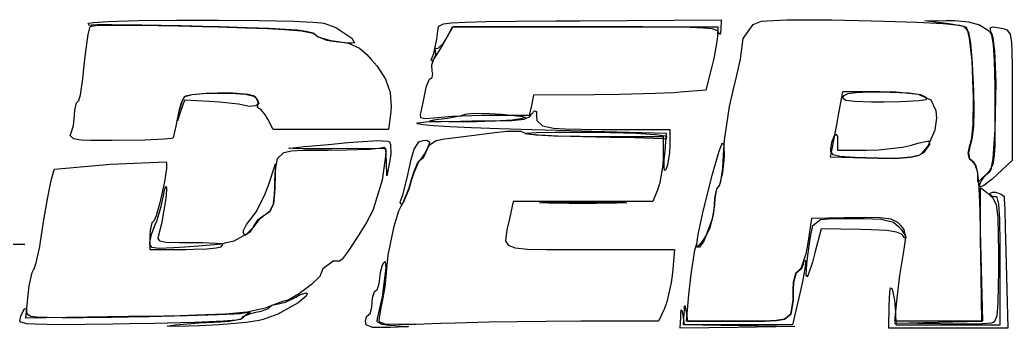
# Model space of a CAD drawing. Extents: x 10 to 1032, y 0 to 121.
# Drawn here: x 742 to 1032, y 2.8 to 92.8 of the extents above; entities that cross this region are included whole.
import ezdxf

# ---------------------------------------------------------------- set-up
doc = ezdxf.new("R2010")
doc.units = 0

msp = doc.modelspace()

# ---------------------------------------------------------------- linework, layer by layer
for p, q in [((761.98118, 88.526884), (762.449328, 90.419751)), ((762, 91.70401), (762.178714, 91.821891)), ((762.264187, 91.119356), (762, 91.70401)), ((762.178714, 91.821891), (763.543701, 92.036788)), ((762.899361, 91.200828), (762.264187, 91.119356)), ((762.449328, 90.419751), (762.656465, 90.819492)), ((762.656465, 90.819492), (762.902988, 90.9231)), ((763.155215, 91.252867), (762.899361, 91.200828)), ((762.902988, 90.9231), (764.195144, 91.090427)), ((764.595495, 91.325757), (763.155215, 91.252867)), ((763.543701, 92.036788), (767.786478, 92.306367)), ((764.195144, 91.090427), (768.038596, 91.24153)), ((768.826967, 91.359641), (764.595495, 91.325757)), ((767.786478, 92.306367), (776.635308, 92.56561)), ((768.038596, 91.24153), (776.460422, 91.256098)), ((777.633841, 91.271034), (768.826967, 91.359641)), ((776.460422, 91.256098), (788.288477, 91.056435)), ((776.635308, 92.56561), (787.86625, 92.707975)), ((789.078509, 91.03938), (777.633841, 91.271034)), ((787.86625, 92.707975), (800.098594, 92.730877)), ((788.288477, 91.056435), (795.356422, 90.876053)), ((795.45618, 90.87327), (789.078509, 91.03938)), ((795.356422, 90.876053), (800.035218, 90.742335)), ((800.234016, 90.737006), (795.45618, 90.87327)), ((800.035218, 90.742335), (808.046286, 90.490472)), ((800.098594, 92.730877), (811.951628, 92.63173)), ((808.360944, 90.483068), (800.234016, 90.737006)), ((808.046286, 90.490472), (814.415203, 90.248309)), ((814.756661, 90.24098), (808.360944, 90.483068)), ((811.951628, 92.63173), (822.04464, 92.40795)), ((814.415203, 90.248309), (819.325822, 90.00257)), ((819.629708, 89.995214), (814.756661, 90.24098)), ((819.325822, 90.00257), (824.35963, 89.598208)), ((823.188623, 89.730245), (819.629708, 89.995214)), ((822.04464, 92.40795), (827.6288, 92.15677)), ((827.6288, 92.15677), (830.082446, 91.949022)), ((830.082446, 91.949022), (830.86381, 91.832938)), ((830.86381, 91.832938), (834.342374, 90.523175)), ((834.342374, 90.523175), (839.035115, 87.414776)), ((863.864583, 87.164707), (864.269854, 90.263027)), ((864.269854, 90.263027), (864.459535, 90.912204)), ((864.459535, 90.912204), (865.851384, 91.604095)), ((868.5, 90.760993), (865.692314, 85.76201)), ((865.851384, 91.604095), (868.183029, 91.913719)), ((866.585411, 87.291766), (868.454808, 90.763027)), ((868.183029, 91.913719), (872.170096, 92.131055)), ((868.454808, 90.763027), (907.227404, 90.763027)), ((907.176676, 90.76201), (868.5, 90.760993)), ((872.170096, 92.131055), (878.268945, 92.28098)), ((878.268945, 92.28098), (886.93594, 92.38837)), ((886.93594, 92.38837), (898.627444, 92.478102)), ((898.627444, 92.478102), (905.75, 92.52412)), ((905.75, 92.52412), (947, 92.785213)), ((913.54321, 90.760417), (907.176676, 90.76201)), ((907.227404, 90.763027), (946, 90.763027)), ((924.117827, 90.74052), (913.54321, 90.760417)), ((932.117169, 90.684816), (924.117827, 90.74052)), ((937.904428, 90.577073), (932.117169, 90.684816)), ((941.842797, 90.401058), (937.904428, 90.577073)), ((944.295468, 90.140541), (941.842797, 90.401058)), ((945.983278, 89.555815), (944.295468, 90.140541)), ((946, 90.763027), (945.902037, 88.013027)), ((946.883999, 90.02412), (946.803835, 89.001695)), ((947, 92.785213), (946.883999, 90.02412)), ((953.385355, 87.356315), (956.300245, 91.447728)), ((956.300245, 91.447728), (958.717816, 92.369867)), ((958.717816, 92.369867), (960.320127, 92.549833)), ((960.320127, 92.549833), (966.12982, 92.761122)), ((966.12982, 92.761122), (979.311224, 92.754764)), ((979.311224, 92.754764), (994.579574, 92.437754)), ((994.579574, 92.437754), (1004.099393, 92.096776)), ((1004.099393, 92.096776), (1011.818998, 91.682147)), ((1006.5, 92.468984), (1012.6849, 92.616006)), ((1012, 91.855485), (1006.5, 92.468984)), ((1011.818998, 91.682147), (1016.647294, 91.219636)), ((1014.225263, 91.559779), (1012, 91.855485)), ((1012.6849, 92.616006), (1015.107379, 92.613739)), ((1017.761541, 90.844659), (1014.225263, 91.559779)), ((1015.107379, 92.613739), (1019.237343, 92.228292)), ((1016.647294, 91.219636), (1017.636232, 90.978477)), ((1017.636232, 90.978477), (1018.296273, 90.547366)), ((1018.637002, 90.513325), (1017.761541, 90.844659)), ((1018.296273, 90.547366), (1019.229853, 89.101081)), ((1018.970146, 90.006245), (1018.637002, 90.513325)), ((1019.570954, 87.472134), (1018.970146, 90.006245)), ((1019.237343, 92.228292), (1022.449018, 91.325107)), ((1022.449018, 91.325107), (1024.784444, 89.892364)), ((1025.570121, 90.417415), (1026.369704, 90.779133)), ((1025.755397, 89.340921), (1025.570121, 90.417415)), ((1026.369704, 90.779133), (1028.306974, 90.495212)), ((1028.306974, 90.495212), (1029.75, 90.132741)), ((1029.75, 90.132741), (1030.487744, 89.892148)), ((761.255808, 83.646239), (761.98118, 88.526884)), ((825.641945, 89.430547), (823.188623, 89.730245)), ((824.35963, 89.598208), (827.683321, 88.922615)), ((827.705121, 88.881917), (825.641945, 89.430547)), ((827.683321, 88.922615), (828.306819, 88.496469)), ((828.306819, 88.427468), (827.705121, 88.881917)), ((828.306819, 88.496469), (829.202237, 87.867272)), ((829.085734, 87.7906), (828.306819, 88.427468)), ((831.852726, 86.754109), (829.085734, 87.7906)), ((829.202237, 87.867272), (832.755506, 86.767912)), ((839.035115, 87.414776), (839.810539, 86.037007)), ((862.992528, 82.919994), (863.864583, 87.164707)), ((865.779665, 85.993318), (866.585411, 87.291766)), ((945.902037, 88.013027), (945.733643, 86.432363)), ((946.310674, 89.013027), (945.983278, 89.555815)), ((946.508467, 88.480795), (946.310674, 89.013027)), ((946.803835, 89.001695), (946.508467, 88.480795)), ((953, 84.344199), (953.385355, 87.356315)), ((1019.229853, 89.101081), (1019.818411, 85.969984)), ((1020.268195, 80.894824), (1019.570954, 87.472134)), ((1024.784444, 89.892364), (1025.636702, 88.973712)), ((1025.636702, 88.973712), (1025.967237, 88.301036)), ((1026.169599, 88.513027), (1025.755397, 89.340921)), ((1025.967237, 88.301036), (1026.47165, 85.60253)), ((1026.496297, 87.508079), (1026.169599, 88.513027)), ((1026.97956, 83.635113), (1026.496297, 87.508079)), ((1030.487744, 89.892148), (1031.443136, 88.64299)), ((1031.443136, 88.64299), (1031.806037, 86.153779)), ((833.5, 86.482147), (831.852726, 86.754109)), ((832.755506, 86.767912), (835, 86.425641)), ((835.169691, 86.320204), (833.5, 86.482147)), ((835, 86.425641), (838.072, 85.979181)), ((838.08805, 86.026615), (835.169691, 86.320204)), ((838.072, 85.979181), (841.281121, 84.565612)), ((838.977273, 85.93113), (838.08805, 86.026615)), ((839.810539, 86.037007), (838.977273, 85.93113)), ((841.281121, 84.565612), (843.416041, 82.632323)), ((863.209102, 84.308966), (863.351492, 84.608781)), ((863.431581, 83.87373), (863.209102, 84.308966)), ((863.351492, 84.608781), (863.703498, 84.446275)), ((863.703498, 84.446275), (864.244146, 84.477205)), ((864.244146, 84.477205), (865.779665, 85.993318)), ((865.692314, 85.76201), (864.562584, 83.820999)), ((945.733643, 86.432363), (944.801221, 81.503847)), ((952.94805, 83.675595), (953, 84.344199)), ((1019.818411, 85.969984), (1020.266323, 80.066804)), ((1026.47165, 85.60253), (1026.788522, 80.774744)), ((1031.806037, 86.153779), (1031.927876, 83.33587)), ((760.843546, 79.569889), (761.255808, 83.646239)), ((843.416041, 82.632323), (844.720806, 81.241122)), ((844.720806, 81.241122), (846.386852, 79.284985)), ((862.221152, 81.07356), (862.535311, 81.820161)), ((862.369011, 79.671067), (863.003471, 81.26721)), ((862.535311, 81.820161), (862.992528, 82.919994)), ((864.562584, 83.820999), (862.799499, 81.157478)), ((863.003471, 81.26721), (863.611321, 82.613761)), ((863.611321, 82.613761), (863.431581, 83.87373)), ((944.801221, 81.503847), (944.152037, 78.763027)), ((951.443005, 76.160216), (952.563773, 81.353762)), ((952.563773, 81.353762), (952.94805, 83.675595)), ((1027.304536, 74.626928), (1026.97956, 83.635113)), ((1031.927876, 83.33587), (1031.983697, 79.330365)), ((760.427816, 75.541626), (760.843546, 79.569889)), ((846.386852, 79.284985), (848.846208, 75.451305)), ((862.383297, 80.763027), (862.221152, 81.07356)), ((862.484769, 77.811015), (862.369011, 79.671067)), ((862.799499, 81.157478), (862.383297, 80.763027)), ((944.152037, 78.763027), (942.5, 72.263027)), ((1020.266323, 80.066804), (1020.501404, 75.735909)), ((1020.70433, 69.80938), (1020.268195, 80.894824)), ((1026.788522, 80.774744), (1026.943455, 73.427587)), ((1031.983697, 79.330365), (1031.999262, 73.913678)), ((759.686494, 70.882188), (760.427816, 75.541626)), ((848.846208, 75.451305), (850.202047, 71.549371)), ((860.882321, 73.469081), (861.753822, 75.467128)), ((861.753822, 75.467128), (862.178679, 75.763027)), ((862.178679, 75.763027), (862.498623, 75.924626)), ((862.661712, 77.015819), (862.484769, 77.811015)), ((862.498623, 75.924626), (862.661712, 77.015819)), ((950.454721, 72.141252), (951.443005, 76.160216)), ((1020.501404, 75.735909), (1020.668032, 72.138343)), ((860.543016, 72.013027), (860.882321, 73.469081)), ((1026.943455, 73.427587), (1026.968197, 68.687341)), ((1027.062477, 60.730075), (1027.304536, 74.626928)), ((1031.999262, 73.913678), (1032, 70.60627)), ((759.202648, 69.207018), (759.686494, 70.882188)), ((789.266503, 68.675527), (790.118757, 70.263027)), ((790.062941, 70.22789), (789.581127, 69.400772)), ((790.488572, 70.472421), (790.062941, 70.22789)), ((790.118757, 70.263027), (790.576027, 70.538141)), ((792.227195, 70.884425), (790.488572, 70.472421)), ((790.576027, 70.538141), (792.387869, 70.98365)), ((796.415799, 71.29727), (792.227195, 70.884425)), ((792.387869, 70.98365), (796.69132, 71.386874)), ((803.165529, 71.429725), (796.415799, 71.29727)), ((796.69132, 71.386874), (803.548012, 71.420685)), ((808.752355, 71.035511), (803.165529, 71.429725)), ((803.548012, 71.420685), (807.995271, 71.060612)), ((807.995271, 71.060612), (809.971465, 70.633783)), ((810.259367, 70.624218), (808.752355, 71.035511)), ((809.971465, 70.633783), (810.531455, 70.363685)), ((810.958478, 70.116378), (810.259367, 70.624218)), ((810.531455, 70.363685), (811.349572, 69.639974)), ((811.674898, 68.822232), (810.958478, 70.116378)), ((811.349572, 69.639974), (811.84876, 68.407553)), ((850.202047, 71.549371), (850.526524, 67.371522)), ((859.897368, 68.6756), (860.543016, 72.013027)), ((892.158911, 70.763027), (891.506896, 67.794422)), ((909.829455, 70.89373), (892.158911, 70.763027)), ((917.282393, 70.993346), (909.829455, 70.89373)), ((927.785712, 71.275697), (917.282393, 70.993346)), ((933.13275, 71.516659), (927.785712, 71.275697)), ((935, 71.64373), (933.13275, 71.516659)), ((942.5, 72.263027), (935, 71.64373)), ((949.386926, 67.442164), (950.454721, 72.141252)), ((982.411267, 71.763027), (981.19468, 65.013027)), ((993.271375, 71.763027), (982.411267, 71.763027)), ((982.570214, 69.829952), (982.638374, 70.263027)), ((983.370882, 69.2242), (982.570214, 69.829952)), ((982.638374, 70.263027), (982.8946, 70.669348)), ((982.8946, 70.669348), (984.053297, 71.25966)), ((984.053297, 71.25966), (986.378965, 71.59794)), ((986.378965, 71.59794), (990.237982, 71.737478)), ((990.237982, 71.737478), (992.856989, 71.749372)), ((992.856989, 71.749372), (996.360097, 71.715828)), ((997.982646, 71.695499), (993.271375, 71.763027)), ((996.360097, 71.715828), (1001.763661, 71.469319)), ((1004.665334, 71.018899), (997.982646, 71.695499)), ((1001.763661, 71.469319), (1005.184104, 70.960721)), ((1008.351328, 69.317178), (1004.665334, 71.018899)), ((1005.184104, 70.960721), (1006.805921, 70.1626)), ((1007, 69.646395), (1006.745514, 69.468945)), ((1006.805921, 70.1626), (1007, 69.646395)), ((1020.567312, 62.147223), (1020.70433, 69.80938)), ((1020.668032, 72.138343), (1020.807511, 66.230662)), ((1032, 70.60627), (1032, 51.682776)), ((758.068488, 66.379693), (758.602364, 68.510943)), ((758.602364, 68.510943), (758.986683, 68.929693)), ((758.986683, 68.929693), (759.202648, 69.207018)), ((789.581127, 69.400772), (788.486123, 65.978129)), ((788.58975, 66.263027), (789.266503, 68.675527)), ((790.162047, 69.319248), (789.10001, 66.291137)), ((797.331023, 68.964795), (790.162047, 69.319248)), ((800.370428, 68.760817), (797.331023, 68.964795)), ((805.917602, 68.123929), (800.370428, 68.760817)), ((807.742142, 67.769462), (805.917602, 68.123929)), ((809.06586, 67.515989), (807.742142, 67.769462)), ((811.014483, 67.631628), (809.06586, 67.515989)), ((811.84876, 68.407553), (811.014483, 67.631628)), ((811.500196, 67.181123), (811.608944, 68.186335)), ((812.005705, 66.763027), (811.500196, 67.181123)), ((811.608944, 68.186335), (811.674898, 68.822232)), ((812.494241, 66.526308), (812.005705, 66.763027)), ((850.526524, 67.371522), (850.324552, 65.114236)), ((859.299349, 65.917532), (859.897368, 68.6756)), ((891.506896, 67.794422), (890.854881, 64.825817)), ((947.914278, 57.697733), (949.386926, 67.442164)), ((985.948449, 68.899106), (983.370882, 69.2242)), ((990.936012, 68.77482), (985.948449, 68.899106)), ((994.531385, 68.763027), (990.936012, 68.77482)), ((999.372714, 68.83273), (994.531385, 68.763027)), ((1004.863045, 69.153382), (999.372714, 68.83273)), ((1006.745514, 69.468945), (1004.863045, 69.153382)), ((1009.828363, 66.22666), (1008.351328, 69.317178)), ((1026.968197, 68.687341), (1026.973121, 65.422872)), ((757.692519, 61.899485), (757.984687, 64.929693)), ((757.984687, 64.929693), (758.068488, 66.379693)), ((788.007801, 63.804161), (787.591837, 61.696079)), ((788.486123, 65.978129), (788.007801, 63.804161)), ((789.10001, 66.291137), (788.037974, 63.263027)), ((788.037974, 63.263027), (788.58975, 66.263027)), ((813.823232, 64.92787), (812.494241, 66.526308)), ((814.5, 63.763027), (813.823232, 64.92787)), ((850.324552, 65.114236), (849.728152, 60.763027)), ((859.129131, 65.150508), (859.299349, 65.917532)), ((859.225546, 64.191274), (859.129131, 65.150508)), ((860.34768, 63.872571), (859.225546, 64.191274)), ((863.027428, 64.043331), (860.34768, 63.872571)), ((865.117624, 64.265052), (863.027428, 64.043331)), ((864.5, 63.741593), (866.969681, 64.065487)), ((868.359392, 64.528919), (865.117624, 64.265052)), ((866.969681, 64.065487), (871.111855, 64.845405)), ((876.916262, 64.862934), (868.359392, 64.528919)), ((871.111855, 64.845405), (872.27417, 65.20537)), ((872.27417, 65.20537), (872.808659, 65.347825)), ((872.808659, 65.347825), (874.759835, 65.509702)), ((874.759835, 65.509702), (879.246101, 65.445385)), ((881.17744, 64.891942), (876.916262, 64.862934)), ((879.246101, 65.445385), (882.77417, 65.198098)), ((890.854881, 64.825817), (881.17744, 64.891942)), ((882.77417, 65.198098), (885.516746, 64.942924)), ((885.516746, 64.942924), (888.89186, 64.563443)), ((885.764054, 63.40729), (889.365304, 63.806766)), ((888.389281, 63.894644), (887, 63.655957)), ((889.736291, 64.255283), (888.389281, 63.894644)), ((888.89186, 64.563443), (889.736291, 64.255283)), ((889.365304, 63.806766), (891.061269, 64.609055)), ((891.061269, 64.609055), (891.581534, 65.204156)), ((891.581534, 65.204156), (892.377091, 66.237986)), ((892.377091, 66.237986), (892.969672, 65.976885)), ((892.969672, 65.976885), (893, 64.579156)), ((893, 64.579156), (893.136345, 63.428341)), ((981.19468, 65.013027), (980.675177, 62.177991)), ((1009.505166, 60.624515), (1009.984687, 64.046954)), ((1009.984687, 64.046954), (1009.828363, 66.22666)), ((1020.807511, 66.230662), (1020.681331, 61.782653)), ((1026.973121, 65.422872), (1026.966023, 60.072754)), ((757.011576, 59.763027), (757.692519, 61.899485)), ((787.591837, 61.696079), (786.917902, 58.718333)), ((816.05136, 60.763027), (814.5, 63.763027)), ((858.000878, 62.586801), (858.329263, 62.72264)), ((858.196503, 62.449558), (858.000878, 62.586801)), ((859.767744, 62.170961), (858.196503, 62.449558)), ((858.329263, 62.72264), (860.757379, 62.964206)), ((862.923803, 61.886341), (859.767744, 62.170961)), ((860.757379, 62.964206), (865.10756, 63.147131)), ((861.716816, 63.281444), (862.970284, 63.555794)), ((863.068737, 63.112013), (861.716816, 63.281444)), ((867.678479, 61.595053), (862.923803, 61.886341)), ((862.970284, 63.555794), (864.5, 63.741593)), ((867.262974, 63.017808), (863.068737, 63.112013)), ((865.10756, 63.147131), (870.85213, 63.249225)), ((870.5, 62.989637), (867.262974, 63.017808)), ((874.045571, 61.296448), (867.678479, 61.595053)), ((875.514453, 63.01797), (870.5, 62.989637)), ((870.85213, 63.249225), (874.082413, 63.263027)), ((882.038877, 60.98988), (874.045571, 61.296448)), ((874.082413, 63.263027), (876.697704, 63.265246)), ((882.431885, 63.253775), (875.514453, 63.01797)), ((876.697704, 63.265246), (881.06825, 63.289439)), ((881.06825, 63.289439), (885.764054, 63.40729)), ((891.672196, 60.674701), (882.038877, 60.98988)), ((885.851123, 63.507965), (882.431885, 63.253775)), ((887, 63.655957), (885.851123, 63.507965)), ((893.136345, 63.428341), (894.785541, 61.861238)), ((894.785541, 61.861238), (897.959834, 61.204997)), ((897.959834, 61.204997), (901.347624, 60.955816)), ((901.347624, 60.955816), (905.969861, 60.820657)), ((980.675177, 62.177991), (979.708749, 57.135548)), ((1020.214681, 58.373288), (1020.567312, 62.147223)), ((1020.681331, 61.782653), (1020.280745, 58.485998)), ((756.68224, 59.000401), (757.011576, 59.763027)), ((757.731855, 58.054741), (756.68224, 59.000401)), ((759.276889, 57.72207), (757.731855, 58.054741)), ((786.358511, 58.116655), (784.208452, 57.931046)), ((786.742938, 58.215428), (786.358511, 58.116655)), ((786.917902, 58.718333), (786.742938, 58.215428)), ((832.889756, 60.763027), (816.05136, 60.763027)), ((849.728152, 60.763027), (832.889756, 60.763027)), ((863.667321, 57.575791), (866.09508, 58.051118)), ((866.09508, 58.051118), (867.805009, 58.256222)), ((867.805009, 58.256222), (873.990343, 58.998292)), ((873.990343, 58.998292), (880.864245, 59.90706)), ((880.864245, 59.90706), (884.284315, 60.314586)), ((884.284315, 60.314586), (888.404447, 60.28617)), ((888.404447, 60.28617), (889.314245, 59.848781)), ((889.314245, 59.848781), (889.885443, 59.598886)), ((889.826189, 59.534907), (890.10717, 59.67528)), ((890.38047, 59.382637), (889.826189, 59.534907)), ((889.885443, 59.598886), (892.829915, 59.194157)), ((890.10717, 59.67528), (893.009627, 59.89181)), ((893.656549, 59.078106), (890.38047, 59.382637)), ((902.959327, 60.350265), (891.672196, 60.674701)), ((892.829915, 59.194157), (898.105269, 58.919915)), ((893.009627, 59.89181), (898.479803, 60.0107)), ((899.256583, 58.801541), (893.656549, 59.078106)), ((898.105269, 58.919915), (905.625241, 58.780646)), ((898.479803, 60.0107), (905.854169, 60.017529)), ((906.50129, 58.586491), (899.256583, 58.801541)), ((909.227384, 60.184373), (902.959327, 60.350265)), ((905.625241, 58.780646), (910.2, 58.763027)), ((905.854169, 60.017529), (910.04807, 59.974414)), ((905.969861, 60.820657), (912.012692, 60.768122)), ((910.52812, 58.512517), (906.50129, 58.586491)), ((930.954767, 59.623644), (909.227384, 60.184373)), ((910.04807, 59.974414), (914.548744, 59.894709)), ((910.2, 58.763027), (930, 58.763027)), ((914.545152, 58.448759), (910.52812, 58.512517)), ((912.012692, 60.768122), (915.625, 60.763027)), ((921.717382, 58.309274), (914.545152, 58.448759)), ((914.548744, 59.894709), (922.188201, 59.654715)), ((915.625, 60.763027), (932, 60.763027)), ((927.187559, 58.168101), (921.717382, 58.309274)), ((922.188201, 59.654715), (927.677164, 59.327241)), ((930.292151, 58.042365), (927.187559, 58.168101)), ((927.677164, 59.327241), (930.614064, 58.936246)), ((930, 58.763027), (930, 52.885151)), ((930.75, 57.990637), (930.292151, 58.042365)), ((930.459351, 53.443335), (930.954767, 59.623644)), ((930.614064, 58.936246), (931, 58.724414)), ((930.926563, 58.112295), (930.75, 57.990637)), ((931, 58.724414), (930.926563, 58.112295)), ((932, 60.763027), (931.929715, 56.013027)), ((979.310881, 57.052991), (980, 58.763027)), ((980, 58.763027), (980.470857, 59.362184)), ((980.470857, 59.362184), (980.932022, 58.776764)), ((980.932022, 58.776764), (980.984687, 57.513027)), ((1007.406787, 55.803502), (1009.505166, 60.624515)), ((1019.951924, 57.091317), (1020.214681, 58.373288)), ((1020.280745, 58.485998), (1019.974816, 57.17308)), ((1026.433707, 52.297178), (1027.062477, 60.730075)), ((1026.966023, 60.072754), (1026.912366, 56.091244)), ((760.041765, 57.643941), (759.276889, 57.72207)), ((762.800543, 57.546507), (760.041765, 57.643941)), ((769.032439, 57.529833), (762.800543, 57.546507)), ((778.509184, 57.700058), (769.032439, 57.529833)), ((784.208452, 57.931046), (778.509184, 57.700058)), ((820.618412, 55.286273), (821, 55.352752)), ((821.746208, 55.182625), (820.618412, 55.286273)), ((821, 55.352752), (825.152183, 55.758374)), ((825.060301, 55.123983), (821.746208, 55.182625)), ((830.158694, 55.117459), (825.060301, 55.123983)), ((825.152183, 55.758374), (832.251539, 56.435113)), ((833.251378, 55.135965), (830.158694, 55.117459)), ((832.251539, 56.435113), (837.882781, 56.940946)), ((849.002756, 55.263027), (833.251378, 55.135965)), ((837.882781, 56.940946), (842.21219, 57.285993)), ((842.21219, 57.285993), (846.629103, 57.524226)), ((844.211336, 55.050352), (846.907781, 55.282626)), ((846.629103, 57.524226), (849.513845, 57.373571)), ((846.907781, 55.282626), (847.530853, 55.41324)), ((847.530853, 55.41324), (848.401538, 55.606167)), ((848.401538, 55.606167), (848.92258, 54.685652)), ((849.110944, 51.263027), (849.002756, 55.263027)), ((849.513845, 57.373571), (850.042714, 57.120313)), ((850.042714, 57.120313), (850.359083, 56.42005)), ((850.359083, 56.42005), (850.385786, 53.622895)), ((857.214818, 55.045636), (858.567331, 57.171743)), ((858.567331, 57.171743), (859.861382, 57.597174)), ((859.861382, 57.597174), (860.904234, 57.674529)), ((860.999367, 55.14087), (860.384012, 53.513027)), ((860.810898, 54.697943), (861.678487, 56.279039)), ((860.904234, 57.674529), (861.757752, 57.186984)), ((861.612026, 56.597174), (860.999367, 55.14087)), ((861.757752, 57.186984), (861.612026, 56.597174)), ((861.678487, 56.279039), (863.667321, 57.575791)), ((931.929715, 56.013027), (931.827641, 54.010878)), ((946.26434, 54.134503), (947.125385, 56.444119)), ((947.125385, 56.444119), (947.382505, 56.763027)), ((947.382505, 56.763027), (947.724086, 56.229043)), ((947.609506, 53.314622), (947.914278, 57.697733)), ((947.724086, 56.229043), (947.810239, 52.814649)), ((979.380857, 55.549204), (978.783621, 52.835382)), ((979.015313, 55.04801), (979.310881, 57.052991)), ((979.708749, 57.135548), (979.380857, 55.549204)), ((980.984687, 57.513027), (981, 54.763027)), ((992.963413, 54.878492), (999.998317, 55.658172)), ((999.998317, 55.658172), (1002.544408, 56.226355)), ((1002.544408, 56.226355), (1004.457602, 56.769272)), ((1004.457602, 56.769272), (1007.218886, 57.378345)), ((1005.533811, 53.690499), (1007.406787, 55.803502)), ((1007.879548, 56.433854), (1006.062619, 53.978492)), ((1007.218886, 57.378345), (1007.726877, 57.369483)), ((1007.726877, 57.369483), (1007.879548, 56.433854)), ((1019.186407, 53.790002), (1019.582396, 55.726212)), ((1019.60979, 55.821455), (1019.226799, 53.888651)), ((1019.582396, 55.726212), (1019.951924, 57.091317)), ((1019.974816, 57.17308), (1019.60979, 55.821455)), ((1026.912366, 56.091244), (1026.783395, 53.234567)), ((816.689919, 49.09184), (817.343804, 52.348438)), ((817.343804, 52.348438), (819.166348, 54.041039)), ((819.166348, 54.041039), (821.384202, 54.551523)), ((821.384202, 54.551523), (824.651817, 54.743354)), ((824.651817, 54.743354), (829.181334, 54.767115)), ((829.181334, 54.767115), (831.9856, 54.763027)), ((831.9856, 54.763027), (837.497317, 54.814333)), ((837.497317, 54.814333), (844.211336, 55.050352)), ((848.845568, 52.949394), (848.705195, 51.66324)), ((848.92258, 54.685652), (848.845568, 52.949394)), ((850.385786, 53.622895), (850.094188, 51.728405)), ((856.365993, 51.969823), (857.214818, 55.045636)), ((859.70377, 52.277089), (858.935107, 51.763027)), ((859.195301, 51.99461), (860.252428, 53.55837)), ((860.384012, 53.513027), (859.70377, 52.277089)), ((860.252428, 53.55837), (860.810898, 54.697943)), ((930, 52.885151), (929.880582, 50.317073)), ((930.352243, 51.966591), (930.459351, 53.443335)), ((931.827641, 54.010878), (931.28522, 50.414394)), ((944.407684, 47.698796), (946.26434, 54.134503)), ((947.810239, 52.814649), (947.307113, 48.177189)), ((947.404776, 49.514023), (947.609506, 53.314622)), ((978.783621, 52.835382), (989.14181, 52.525909)), ((979.047783, 54.341964), (979.015313, 55.04801)), ((979.655913, 53.394274), (979.047783, 54.341964)), ((981.689032, 52.893021), (979.655913, 53.394274)), ((981, 54.763027), (989.341069, 54.763027)), ((985.988024, 52.630893), (981.689032, 52.893021)), ((989.25, 52.524714), (985.988024, 52.630893)), ((989.14181, 52.525909), (992.80551, 52.422235)), ((992.894721, 52.420865), (989.25, 52.524714)), ((989.341069, 54.763027), (992.963413, 54.878492)), ((992.80551, 52.422235), (997.951466, 52.345264)), ((998.007444, 52.345036), (992.894721, 52.420865)), ((997.951466, 52.345264), (1002.299119, 52.645892)), ((1002.345196, 52.656446), (998.007444, 52.345036)), ((1002.299119, 52.645892), (1004.569622, 53.193818)), ((1004.657619, 53.221747), (1002.345196, 52.656446)), ((1004.569622, 53.193818), (1005.533811, 53.690499)), ((1006.062619, 53.978492), (1004.657619, 53.221747)), ((1019.4948, 52.232105), (1019.186407, 53.790002)), ((1019.226799, 53.888651), (1019.580892, 52.223818)), ((1020.336752, 51.594447), (1019.4948, 52.232105)), ((1019.580892, 52.223818), (1020.483394, 51.398828)), ((1025.826974, 49.081684), (1026.433707, 52.297178)), ((1026.783395, 53.234567), (1026.385821, 50.525347)), ((752.161198, 49.223059), (768.535828, 50.648143)), ((768.535828, 50.648143), (784.810119, 51.286241)), ((784.84747, 49.416104), (784.234792, 45.534964)), ((784.810119, 51.286241), (784.911578, 50.962536)), ((784.911578, 50.962536), (784.84747, 49.416104)), ((814.529862, 44.247249), (816.712506, 50.732973)), ((816.712506, 50.732973), (816.49009, 43.998)), ((848.705195, 51.66324), (847.849657, 46.014034)), ((849.219131, 47.263027), (849.110944, 51.263027)), ((850.094188, 51.728405), (849.219131, 47.263027)), ((855.174939, 46.699887), (855.870128, 49.763027)), ((855.870128, 49.763027), (856.365993, 51.969823)), ((858.478761, 51.287449), (857.134605, 48.076119)), ((857.193015, 48.313008), (858.43153, 51.318005)), ((858.43153, 51.318005), (858.826847, 51.763027)), ((858.935107, 51.763027), (858.478761, 51.287449)), ((858.826847, 51.763027), (859.195301, 51.99461)), ((929.880582, 50.317073), (929.074213, 45.255355)), ((930.27575, 49.854538), (930.352243, 51.966591)), ((930.386285, 48.833006), (930.27575, 49.854538)), ((931.28522, 50.414394), (930.911682, 49.263027)), ((946.884728, 45.555682), (947.404776, 49.514023)), ((1021.511421, 50.166086), (1020.336752, 51.594447)), ((1020.483394, 51.398828), (1021.01255, 50.866298)), ((1021.01255, 50.866298), (1021.773049, 48.624127)), ((1022, 48.039023), (1021.511421, 50.166086)), ((1026.385821, 50.525347), (1025.323736, 48.574708)), ((1032, 51.682776), (1027.75, 47.735368)), ((751.143959, 45.865062), (751.892625, 48.69713)), ((751.892625, 48.69713), (752.161198, 49.223059)), ((816.549679, 45.800915), (816.689919, 49.09184)), ((853.885565, 41.683966), (855.174939, 46.699887)), ((857.134605, 48.076119), (856.412351, 45.735897)), ((856.50236, 46.123149), (857.193015, 48.313008)), ((930.687924, 48.864323), (930.386285, 48.833006)), ((930.911682, 49.263027), (930.687924, 48.864323)), ((941.722715, 36.954469), (944.407684, 47.698796)), ((947.307113, 48.177189), (946.462784, 44.603265)), ((1021.773049, 48.624127), (1022.152956, 45.177092)), ((1022, 45.414399), (1022, 48.039023)), ((1024.5, 47.763027), (1022, 45.414399)), ((1022.97708, 45.7202), (1024.142159, 47.340474)), ((1024.142159, 47.340474), (1025.472425, 48.487657)), ((1025.323736, 48.574708), (1024.5, 47.763027)), ((1025.472425, 48.487657), (1025.826974, 49.081684)), ((1027.75, 47.735368), (1026.143348, 46.284238)), ((750.17641, 40.978295), (751.143959, 45.865062)), ((784.234792, 45.534964), (782.876661, 39.366315)), ((784.265667, 43.019087), (784.672774, 44.26759)), ((784.672774, 44.26759), (784.822928, 43.852123)), ((784.822928, 43.852123), (784.858651, 43.263027)), ((813.495522, 41.530061), (814.529862, 44.247249)), ((816.49009, 43.998), (816.408359, 41.999555)), ((816.409359, 41.785216), (816.488711, 43.763027)), ((816.488711, 43.763027), (816.549679, 45.800915)), ((847.849657, 46.014034), (845.203891, 37.153149)), ((854.141477, 39.629965), (855.756018, 43.765817)), ((856.412351, 45.735897), (855.674402, 43.34542)), ((855.756018, 43.765817), (856.50236, 46.123149)), ((929.074213, 45.255355), (928.48658, 43.385151)), ((945.990193, 43.929693), (945.60572, 43.420365)), ((945.695977, 43.462941), (946.154785, 43.981288)), ((946.462784, 44.603265), (945.990193, 43.929693)), ((946.154785, 43.981288), (946.418251, 44.220864)), ((946.418251, 44.220864), (946.884728, 45.555682)), ((1022.152956, 45.177092), (1022.348918, 41.688192)), ((1022.523956, 44.7561), (1022.97708, 45.7202)), ((1022.545844, 43.882156), (1022.523956, 44.7561)), ((1023.767432, 44.397921), (1022.545844, 43.882156)), ((1022.793898, 43.366412), (1022.859053, 43.763671)), ((1022.859053, 43.763671), (1023.185764, 43.585882)), ((1023.185764, 43.585882), (1024.641793, 42.38671)), ((1026.143348, 46.284238), (1023.767432, 44.397921)), ((749.065749, 34.419525), (750.17641, 40.978295)), ((784.704585, 40.617779), (783.378869, 33.217399)), ((783.423804, 38.68051), (783.884592, 40.966257)), ((783.884592, 40.966257), (784.265667, 43.019087)), ((784.858651, 43.263027), (784.704585, 40.617779)), ((811.070814, 36.731296), (813.495522, 41.530061)), ((816.137106, 39.019075), (816.409359, 41.785216)), ((816.408359, 41.999555), (816.137541, 39.163416)), ((853.45019, 40.348982), (853.885565, 41.683966)), ((855.674402, 43.34542), (854.224258, 39.794733)), ((928.48658, 43.385151), (926.97316, 39.763027)), ((945, 38.781767), (945.087644, 40.723867)), ((945.078132, 40.677485), (945, 38.781767)), ((945.60572, 43.420365), (945.078132, 40.677485)), ((945.087644, 40.723867), (945.695977, 43.462941)), ((1022.348918, 41.688192), (1022.51981, 37.028683)), ((1022.717201, 40.427116), (1022.793898, 43.366412)), ((1024.641793, 42.38671), (1025.591776, 41.513027)), ((1025.415724, 42.124887), (1026.231771, 42.496383)), ((1025.540269, 41.69787), (1025.415724, 42.124887)), ((1026.345304, 41.070368), (1025.540269, 41.69787)), ((1025.591776, 41.513027), (1026.359035, 40.735503)), ((1026.231771, 42.496383), (1027.136316, 42.424453)), ((1027.351151, 41.065919), (1026.345304, 41.070368)), ((1026.359035, 40.735503), (1027.362026, 38.823914)), ((1027.136316, 42.424453), (1028.797058, 41.914228)), ((1027.641706, 40.932104), (1027.351151, 41.065919)), ((1028.083823, 39.013425), (1027.641706, 40.932104)), ((1028.797058, 41.914228), (1029.618988, 41.171436)), ((1029.618988, 41.171436), (1029.673154, 40.606265)), ((1029.673154, 40.606265), (1029.820327, 37.450947)), ((782.876661, 39.366315), (781.80459, 35.595305)), ((782.154061, 34.311267), (783.423804, 38.68051)), ((815.092278, 36.861411), (816.137106, 39.019075)), ((816.137541, 39.163416), (815.177149, 36.921574)), ((852.791844, 37.000522), (853.472136, 38.360845)), ((853.179425, 39.571053), (853.45019, 40.348982)), ((853.301149, 38.924617), (853.179425, 39.571053)), ((853.690674, 39.071853), (853.301149, 38.924617)), ((853.472136, 38.360845), (854.141477, 39.629965)), ((854.224258, 39.794733), (853.690674, 39.071853)), ((886.165728, 39.763027), (885.082864, 34.713806)), ((906.569444, 39.763027), (886.165728, 39.763027)), ((893.873505, 39.329826), (894.562598, 39.445078)), ((896.631507, 39.242321), (893.873505, 39.329826)), ((894.562598, 39.445078), (896.304351, 39.509791)), ((896.304351, 39.509791), (906.929896, 39.642181)), ((902.502061, 39.193176), (896.631507, 39.242321)), ((906.5, 39.186306), (902.502061, 39.193176)), ((910.510362, 39.19261), (906.5, 39.186306)), ((926.97316, 39.763027), (906.569444, 39.763027)), ((906.929896, 39.642181), (917.304351, 39.508307)), ((916.472816, 39.240919), (910.510362, 39.19261)), ((919.395477, 39.328022), (916.472816, 39.240919)), ((917.304351, 39.508307), (918.923829, 39.443356)), ((918.923829, 39.443356), (919.395477, 39.328022)), ((945, 38.781767), (944.319643, 34.558019)), ((944.850809, 36.377798), (945, 38.781767)), ((1022.712467, 35.160481), (1022.717201, 40.427116)), ((1027.362026, 38.823914), (1027.829713, 35.030494)), ((1028.357998, 34.614456), (1028.083823, 39.013425)), ((781.80459, 35.595305), (781.215463, 34.174734)), ((808.242856, 33.026177), (809.97909, 35.240769)), ((809.97909, 35.240769), (811.070814, 36.731296)), ((811.696087, 34.519447), (813.697204, 35.986764)), ((813.945172, 36.076753), (811.910318, 34.485853)), ((813.697204, 35.986764), (815.092278, 36.861411)), ((815.177149, 36.921574), (813.945172, 36.076753)), ((845.203891, 37.153149), (843.307906, 33.58728)), ((851.365108, 32.565013), (852.791844, 37.000522)), ((940.25642, 30.092865), (941.722715, 36.954469)), ((943.619445, 31.840935), (944.850809, 36.377798)), ((982.927607, 34.946212), (973.355213, 34.763027)), ((976.023655, 34.526107), (979.517166, 34.799407)), ((979.517166, 34.799407), (983.099882, 34.774151)), ((985.283608, 34.989312), (982.927607, 34.946212)), ((989.200432, 35.039418), (985.283608, 34.989312)), ((993.392047, 34.985371), (989.200432, 35.039418)), ((996.690224, 34.562995), (993.392047, 34.985371)), ((1022.51981, 37.028683), (1022.683438, 31.011789)), ((1022.780271, 28.205347), (1022.712467, 35.160481)), ((1027.829713, 35.030494), (1027.954359, 29.935201)), ((1029.820327, 37.450947), (1030.001025, 32.133194)), ((748.48043, 30.632732), (749.065749, 34.419525)), ((780.604858, 33.491217), (780.078021, 31.226764)), ((780.441064, 30.111708), (781.501494, 32.765917)), ((780.988785, 33.929693), (780.604858, 33.491217)), ((781.215463, 34.174734), (780.988785, 33.929693)), ((781.501494, 32.765917), (782.154061, 34.311267)), ((783.378869, 33.217399), (782.395453, 29.513027)), ((807.393964, 31.241519), (808.242856, 33.026177)), ((808.321269, 30.346578), (810.08359, 32.013655)), ((810.279398, 32.326753), (809.162803, 30.646497)), ((810.08359, 32.013655), (810.506607, 32.783842)), ((811.910318, 34.485853), (810.279398, 32.326753)), ((810.506607, 32.783842), (811.696087, 34.519447)), ((843.307906, 33.58728), (841.082897, 30.056663)), ((849.606681, 24.051954), (851.365108, 32.565013)), ((885.082864, 34.713806), (884.342181, 31.506861)), ((944.319643, 34.558019), (941.870607, 28.130174)), ((973.355213, 34.763027), (972.24501, 27.590499)), ((973.0368, 29.461689), (973.792637, 32.688473)), ((973.792637, 32.688473), (976.023655, 34.526107)), ((983.099882, 34.774151), (985.344738, 34.763027)), ((985.344738, 34.763027), (988.86301, 34.75195)), ((988.86301, 34.75195), (993.702047, 34.598827)), ((993.702047, 34.598827), (997.345533, 33.71918)), ((998.560785, 33.587832), (996.690224, 34.562995)), ((997.345533, 33.71918), (998.825686, 32.448576)), ((999.366479, 32.840992), (998.560785, 33.587832)), ((998.825686, 32.448576), (999.667532, 31.476097)), ((1000.424097, 31.586209), (999.366479, 32.840992)), ((1028.485091, 27.400529), (1028.357998, 34.614456)), ((1030.001025, 32.133194), (1030.193327, 25.298047)), ((747.807874, 26.591798), (748.48043, 30.632732)), ((780.078021, 31.226764), (780, 29.679693)), ((780, 27.807667), (780.441064, 30.111708)), ((780, 29.679693), (780, 25.763027)), ((782.395453, 29.513027), (782.292035, 28.983301)), ((804.600752, 28.275962), (808.321269, 30.346578)), ((807.358052, 30.492839), (807.393964, 31.241519)), ((807.768481, 29.807007), (807.358052, 30.492839)), ((809.162803, 30.646497), (807.768481, 29.807007)), ((841.082897, 30.056663), (837.969939, 25.252324)), ((884.342181, 31.506861), (883.97685, 28.281911)), ((939.841502, 27.296511), (940.25642, 30.092865)), ((941.535995, 28.043631), (942.512045, 29.6151)), ((942.512045, 29.6151), (943.619445, 31.840935)), ((972.582853, 26.111534), (973.0368, 29.461689)), ((976.160022, 31.749493), (974.358523, 24.75626)), ((987.654076, 31.535123), (976.160022, 31.749493)), ((990.768541, 31.461135), (987.654076, 31.535123)), ((995.384062, 31.227979), (990.768541, 31.461135)), ((998.210133, 30.830347), (995.384062, 31.227979)), ((999.680873, 30.207156), (998.210133, 30.830347)), ((999.667532, 31.476097), (1000.809831, 29.744456)), ((1000.043656, 29.791889), (999.680873, 30.207156)), ((1000.393772, 29.272081), (1000.043656, 29.791889)), ((1000.887122, 28.955956), (1000.393772, 29.272081)), ((1000.897173, 29.242068), (1000.424097, 31.586209)), ((1000.559692, 26.501749), (1000.897173, 29.242068)), ((1000.809831, 29.744456), (1000.969591, 29.198576)), ((1000.969591, 29.198576), (1000.887122, 28.955956)), ((1022.683438, 31.011789), (1022.768094, 27.435955)), ((1027.954359, 29.935201), (1027.978548, 25.071239)), ((743.5, 27.222764), (720.75, 26.992895)), ((721.319676, 27.511841), (743.5, 27.222764)), ((746.794447, 21.854211), (747.807874, 26.591798)), ((780.035066, 27.152778), (780, 27.807667)), ((780.637252, 26.326963), (780.035066, 27.152778)), ((782.663649, 26.048046), (780.637252, 26.326963)), ((782.292035, 28.983301), (782.774954, 28.263606)), ((786.972021, 26.197964), (782.663649, 26.048046)), ((782.774954, 28.263606), (784.690896, 27.899312)), ((784.690896, 27.899312), (788.655885, 27.773289)), ((790.25, 26.396841), (786.972021, 26.197964)), ((788.655885, 27.773289), (791.599279, 27.763027)), ((794.26276, 26.675335), (790.25, 26.396841)), ((791.599279, 27.763027), (795.345952, 27.734528)), ((798.927409, 27.089944), (794.26276, 26.675335)), ((795.345952, 27.734528), (799.480923, 27.603429)), ((796.605469, 25.920393), (799.347656, 26.181554)), ((800.623763, 27.316168), (798.927409, 27.089944)), ((799.347656, 26.181554), (800.808594, 26.546881)), ((799.480923, 27.603429), (800.801693, 27.474411)), ((800.916667, 27.40186), (800.623763, 27.316168)), ((800.801693, 27.474411), (800.916667, 27.40186)), ((800.808594, 26.546881), (801, 26.763027)), ((801, 26.763027), (801.395494, 27.469277)), ((801.395494, 27.469277), (802.346362, 27.763027)), ((802.346362, 27.763027), (804.600752, 28.275962)), ((883.97685, 28.281911), (884.751787, 26.990867)), ((884.751787, 26.990867), (886.758607, 26.228518)), ((886.758607, 26.228518), (890.354815, 25.859055)), ((939.239564, 25.525601), (939.763076, 27.211067)), ((939.763076, 27.211067), (939.897046, 26.763027)), ((939.863212, 26.673391), (939.841502, 27.296511)), ((940.064181, 26.328359), (939.863212, 26.673391)), ((939.897046, 26.763027), (940.14269, 26.524011)), ((940.660121, 26.423091), (940.064181, 26.328359)), ((940.14269, 26.524011), (941.535995, 28.043631)), ((941.870607, 28.130174), (940.660121, 26.423091)), ((972.24501, 27.590499), (971.66872, 24.484171)), ((972.293478, 24.013027), (972.582853, 26.111534)), ((1000.218072, 24.554715), (1000.559692, 26.501749)), ((1022.768094, 27.435955), (1023.288688, 4.763027)), ((1022.841553, 24.294231), (1022.780271, 28.205347)), ((1028.5, 22.633372), (1028.485091, 27.400529)), ((780, 25.763027), (790.5, 25.763027)), ((790.5, 25.763027), (792.769531, 25.781256)), ((792.769531, 25.781256), (796.605469, 25.920393)), ((837.969939, 25.252324), (836.20483, 22.870279)), ((849.114337, 19.024672), (849.606681, 24.051954)), ((890.354815, 25.859055), (895.897917, 25.746668)), ((895.897917, 25.746668), (903.745417, 25.75555)), ((903.745417, 25.75555), (908.645037, 25.763027)), ((908.645037, 25.763027), (933.290074, 25.763027)), ((933.290074, 25.763027), (932.719081, 18.952226)), ((938.154531, 18.555714), (939.239564, 25.525601)), ((971.66872, 24.484171), (970.30748, 20.391876)), ((971.990867, 21.586269), (972.293478, 24.013027)), ((974.358523, 24.75626), (973.613235, 22.040919)), ((999.212364, 18.128398), (1000.218072, 24.554715)), ((1023.183106, 4.824148), (1022.841553, 24.294231)), ((1027.978548, 25.071239), (1027.982723, 22.120016)), ((1030.193327, 25.298047), (1030.286981, 21.513027)), ((746.233602, 20.097964), (746.794447, 21.854211)), ((833.600867, 22.335112), (830.582442, 20.092922)), ((834.942779, 22.298391), (833.600867, 22.335112)), ((835.265694, 22.206243), (834.942779, 22.298391)), ((836.20483, 22.870279), (835.265694, 22.206243)), ((847.372382, 19.042714), (848, 21.263027)), ((848.996001, 20.381167), (847.922061, 11.911297)), ((848, 21.263027), (848.340309, 21.945091)), ((848.340309, 21.945091), (848.801754, 22.215503)), ((848.801754, 22.215503), (848.996001, 20.381167)), ((970.30748, 20.391876), (969.567403, 19.540809)), ((970.559375, 20.266076), (971, 21.536682)), ((971.531905, 20.630531), (970.774626, 16.419115)), ((971, 21.536682), (971.17139, 22.466814)), ((971.17139, 22.466814), (971.583457, 22.512903)), ((971.655743, 22.210309), (971.531905, 20.630531)), ((971.583457, 22.512903), (971.655743, 22.210309)), ((971.822027, 18.256191), (971.990867, 21.586269)), ((973.613235, 22.040919), (972.344113, 18.314837)), ((1027.982723, 22.120016), (1027.98252, 19.500599)), ((1028.5, 3.761586), (1028.5, 22.633372)), ((1030.286981, 21.513027), (1030.730381, 2.763027)), ((744.748788, 15.106108), (745.607193, 19.019305)), ((745.607193, 19.019305), (746.017911, 19.774097)), ((746.017911, 19.774097), (746.233602, 20.097964)), ((829.631505, 17.867172), (827.211781, 15.493204)), ((830, 18.626726), (829.631505, 17.867172)), ((830.582442, 20.092922), (830, 18.626726)), ((847.070285, 16.513027), (847.372382, 19.042714)), ((848.755581, 14.779476), (849.114337, 19.024672)), ((932.719081, 18.952226), (932.358559, 16.016618)), ((937.495126, 12.513027), (938.154531, 18.555714)), ((968.080464, 16.225137), (968.825662, 18.862472)), ((968.869052, 18.86847), (968.086454, 16.10771)), ((968.825662, 18.862472), (969.5, 19.4014)), ((969.567403, 19.540809), (968.869052, 18.86847)), ((969.5, 19.4014), (970.559375, 20.266076)), ((971.976593, 17.763027), (971.822027, 18.256191)), ((972.344113, 18.314837), (971.976593, 17.763027)), ((998.399444, 11.513027), (999.212364, 18.128398)), ((1027.98252, 19.500599), (1027.960242, 15.060478)), ((744.406829, 12.42968), (744.748788, 15.106108)), ((827.211781, 15.493204), (823.722279, 12.863911)), ((846.393827, 13.980019), (846.964089, 15.445253)), ((846.964089, 15.445253), (847.070285, 16.513027)), ((848.0321, 10.524672), (848.755581, 14.779476)), ((932.358559, 16.016618), (931.116973, 10.422087)), ((967.986345, 14.044412), (968.080464, 16.225137)), ((968.086454, 16.10771), (967.986345, 13.963337)), ((970.774626, 16.419115), (969.966148, 12.846237)), ((996.263085, 13.489873), (996.478775, 14.508044)), ((996.478775, 14.508044), (996.797395, 14.302514)), ((1027.960242, 15.060478), (1027.852348, 10.172427)), ((743.712414, 5.651794), (744.406829, 12.42968)), ((819.627027, 10.374485), (822.631966, 11.844586)), ((823.722279, 12.863911), (820.571634, 11.040683)), ((822.631966, 11.844586), (823.93971, 12.568465)), ((825.66297, 12.134061), (823.31613, 10.148494)), ((823.93971, 12.568465), (825.734241, 13.107961)), ((826, 12.857131), (825.66297, 12.134061)), ((825.734241, 13.107961), (826, 12.857131)), ((845, 10.263027), (845.078906, 11.622011)), ((845.078906, 11.622011), (845.611719, 13.486855)), ((845.611719, 13.486855), (846, 13.763027)), ((846, 13.763027), (846.393827, 13.980019)), ((847.922061, 11.911297), (846.411775, 5.564454)), ((936.791838, 4.763027), (937.495126, 12.513027)), ((969.966148, 12.846237), (967.765383, 3.763027)), ((967.98014, 10.842005), (967.986345, 14.044412)), ((967.986345, 13.963337), (967.980181, 10.788557)), ((996.135302, 11.177076), (996.263085, 13.489873)), ((996.797395, 14.302514), (997, 13.763027)), ((997, 13.763027), (997.594733, 10.895839)), ((815.651129, 9.335816), (813.666126, 8.552074)), ((814.684375, 8.501709), (815, 8.890835)), ((815, 8.890835), (815.626265, 9.50682)), ((815.626265, 9.50682), (817.131966, 9.763027)), ((816.934727, 9.889975), (815.651129, 9.335816)), ((819.01933, 10.650411), (816.934727, 9.889975)), ((817.131966, 9.763027), (819.627027, 10.374485)), ((823.31613, 10.148494), (817.360932, 6.853933)), ((819.563582, 10.763027), (819.01933, 10.650411)), ((820.571634, 11.040683), (819.563582, 10.763027)), ((844.388281, 7.039199), (844.921094, 8.904042)), ((844.921094, 8.904042), (845, 10.263027)), ((847.111519, 5.738115), (847.64841, 8.758871)), ((847.64841, 8.758871), (848.0321, 10.524672)), ((931.116973, 10.422087), (930.388832, 8.452226)), ((936.198306, 8.007979), (936.2881, 9.175428)), ((936.2881, 9.175428), (936.403412, 9.277218)), ((936.403412, 9.277218), (936.586312, 8.350485)), ((967.980181, 10.788557), (967.335088, 6.798035)), ((967.341343, 6.816503), (967.98014, 10.842005)), ((996, 2.763027), (996.09968, 9.513027)), ((996.09968, 9.513027), (996.135302, 11.177076)), ((997.594733, 10.895839), (997.90032, 7.513027)), ((997.72381, 4.763027), (998.399444, 11.513027)), ((1027.852348, 10.172427), (1027.514022, 6.333988)), ((742.015313, 4.873786), (742.310881, 6.295562)), ((742.310881, 6.295562), (743, 7.763027)), ((743, 7.763027), (743.498962, 8.467547)), ((743.498962, 8.467547), (743.940993, 8.330723)), ((773.606207, 6.113653), (743.712414, 5.651794)), ((743.940993, 8.330723), (743.984687, 7.458233)), ((743.984687, 7.458233), (744.11264, 6.891896)), ((744.11264, 6.891896), (745.22189, 6.300182)), ((745.22189, 6.300182), (747.000295, 6.057801)), ((747.000295, 6.057801), (749.951713, 5.921279)), ((749.951713, 5.921279), (754.36919, 5.877064)), ((754.36919, 5.877064), (760.54577, 5.911599)), ((760.54577, 5.911599), (768.774501, 6.011328)), ((768.774501, 6.011328), (773.75, 6.081406)), ((779.206679, 6.204485), (773.606207, 6.113653)), ((773.75, 6.081406), (779.797583, 6.180136)), ((788.730337, 6.392955), (779.206679, 6.204485)), ((779.797583, 6.180136), (790.953491, 6.427414)), ((796.267984, 6.609686), (788.730337, 6.392955)), ((790.953491, 6.427414), (799.947876, 6.712316)), ((802.120061, 6.877704), (796.267984, 6.609686)), ((799.947876, 6.712316), (804.618851, 6.929893)), ((808.394955, 7.426262), (802.120061, 6.877704)), ((804.618851, 6.929893), (806.48912, 7.068703)), ((806.48912, 7.068703), (807, 7.134615)), ((807.748903, 6.359378), (806.84733, 5.461549)), ((807, 7.134615), (808.240625, 7.326226)), ((807, 5.751209), (807.315625, 6.185372)), ((807.315625, 6.185372), (809.446875, 7.052689)), ((809, 7.111499), (807.748903, 6.359378)), ((808.240625, 7.326226), (809.30625, 7.31391)), ((813.666126, 8.552074), (808.394955, 7.426262)), ((809.30625, 7.31391), (809, 7.111499)), ((809.446875, 7.052689), (811, 7.379017)), ((811, 7.379017), (812.553125, 7.696193)), ((812.553125, 7.696193), (814.684375, 8.501709)), ((817.360932, 6.853933), (813.126294, 5.249696)), ((843, 4.763027), (843.29375, 6.175527)), ((843.29375, 6.175527), (844, 6.763027)), ((844, 6.763027), (844.388281, 7.039199)), ((930.388832, 8.452226), (928.629575, 4.763027)), ((935, 2.763027), (935.149832, 6.013027)), ((935.149832, 6.013027), (935.198009, 6.996603)), ((935.198009, 6.996603), (935.288409, 8.153551)), ((935.288409, 8.153551), (935.484409, 7.933456)), ((935.484409, 7.933456), (935.713894, 6.537491)), ((935.713894, 6.537491), (936.128123, 3.811955)), ((936, 3.763027), (936.149832, 7.013027)), ((936.149832, 7.013027), (936.198306, 8.007979)), ((936.586312, 8.350485), (936.716254, 7.513027)), ((936.716254, 7.513027), (937.132845, 4.763027)), ((967.335088, 6.798035), (965.432593, 5.378259)), ((965.458541, 5.384074), (967.341343, 6.816503)), ((997.90032, 7.513027), (998, 3.763027)), ((1027.514022, 6.333988), (1026.876006, 4.678597)), ((742.284129, 4.483148), (742.015313, 4.873786)), ((744.019187, 4.064989), (742.284129, 4.483148)), ((746.349088, 3.890064), (744.019187, 4.064989)), ((749.845789, 3.791803), (746.349088, 3.890064)), ((754.704931, 3.76471), (749.845789, 3.791803)), ((761.122149, 3.803285), (754.704931, 3.76471)), ((769.293083, 3.902033), (761.122149, 3.803285)), ((774.09733, 3.972253), (769.293083, 3.902033)), ((781.166668, 4.097216), (774.09733, 3.972253)), ((793.045337, 4.412809), (781.166668, 4.097216)), ((785.032032, 3.30732), (786.012798, 3.546708)), ((786.750924, 3.234025), (785.032032, 3.30732)), ((786.012798, 3.546708), (787.5, 3.729351)), ((791.219247, 3.324703), (786.750924, 3.234025)), ((787.5, 3.729351), (794.279687, 4.320424)), ((794.5, 3.430868), (791.219247, 3.324703)), ((801.523334, 4.798344), (793.045337, 4.412809)), ((794.279687, 4.320424), (800.75, 4.638816)), ((800.300981, 3.72498), (794.5, 3.430868)), ((808.14492, 4.422842), (800.300981, 3.72498)), ((800.75, 4.638816), (803.176758, 4.765019)), ((805.370538, 5.120679), (801.523334, 4.798344)), ((803.176758, 4.765019), (806.506836, 5.357715)), ((806.630549, 5.346417), (805.370538, 5.120679)), ((806.506836, 5.357715), (807, 5.751209)), ((806.84733, 5.461549), (806.630549, 5.346417)), ((811.911227, 4.972179), (808.14492, 4.422842)), ((813.126294, 5.249696), (811.911227, 4.972179)), ((843.198168, 3.682196), (843, 4.763027)), ((845.03529, 2.965484), (843.198168, 3.682196)), ((848.030244, 2.904955), (845.03529, 2.965484)), ((846.411775, 5.564454), (846.364951, 4.679711)), ((846.364951, 4.679711), (847.756314, 3.911615)), ((847.024446, 4.855219), (847.111519, 5.738115)), ((847.17173, 4.460567), (847.024446, 4.855219)), ((848.728838, 3.952103), (847.17173, 4.460567)), ((847.756314, 3.911615), (850.045884, 3.621145)), ((850.25, 2.952111), (848.030244, 2.904955)), ((852.70846, 3.787527), (848.728838, 3.952103)), ((850.045884, 3.621145), (851.698935, 3.503539)), ((852.574257, 3.014255), (850.25, 2.952111)), ((851.698935, 3.503539), (853.550936, 3.385954)), ((855.307207, 3.114449), (852.574257, 3.014255)), ((857.816506, 3.867708), (852.70846, 3.787527)), ((853.550936, 3.385954), (855.590853, 3.222398)), ((855.590853, 3.222398), (855.307207, 3.114449)), ((862.440859, 4.009523), (857.816506, 3.867708)), ((865.160307, 4.105219), (862.440859, 4.009523)), ((869.270711, 4.237359), (865.160307, 4.105219)), ((879.178351, 4.472345), (869.270711, 4.237359)), ((895.745823, 4.711122), (879.178351, 4.472345)), ((905.975095, 4.763027), (895.745823, 4.711122)), ((928.629575, 4.763027), (905.975095, 4.763027)), ((951.75, 2.986461), (935, 2.763027)), ((951.882692, 3.763027), (936, 3.763027)), ((936.128123, 3.811955), (952.314062, 3.510926)), ((951.779288, 4.763027), (936.791838, 4.763027)), ((937.132845, 4.763027), (951.949791, 4.763027)), ((968.5, 3.209896), (951.75, 2.986461)), ((954.766689, 4.759994), (951.779288, 4.763027)), ((967.765383, 3.763027), (951.882692, 3.763027)), ((951.949791, 4.763027), (954.905407, 4.759981)), ((952.314062, 3.510926), (968.5, 3.209896)), ((959.594721, 4.782497), (954.766689, 4.759994)), ((954.905407, 4.759981), (959.682194, 4.782773)), ((963.076794, 4.947016), (959.594721, 4.782497)), ((959.682194, 4.782773), (963.127473, 4.948882)), ((965.432593, 5.378259), (963.076794, 4.947016)), ((963.127473, 4.948882), (965.458541, 5.384074)), ((997.5, 4.197691), (1010.341553, 4.510919)), ((1011.168213, 3.980359), (997.5, 4.197691)), ((1010.506249, 4.763027), (997.72381, 4.763027)), ((998, 3.763027), (1013.25, 3.762306)), ((1010.341553, 4.510919), (1023.183106, 4.824148)), ((1023.288688, 4.763027), (1010.506249, 4.763027)), ((1016.600136, 3.943868), (1011.168213, 3.980359)), ((1013.25, 3.762306), (1028.5, 3.761586)), ((1023.192858, 4.0685), (1016.600136, 3.943868)), ((1025.821494, 4.25252), (1023.192858, 4.0685)), ((1026.418213, 4.370016), (1025.821494, 4.25252)), ((1026.876006, 4.678597), (1026.418213, 4.370016)), ((1013.365191, 2.763027), (996, 2.763027)), ((1030.730381, 2.763027), (1013.365191, 2.763027))]:
    msp.add_line(p, q)

doc.saveas('drawing.dxf')
